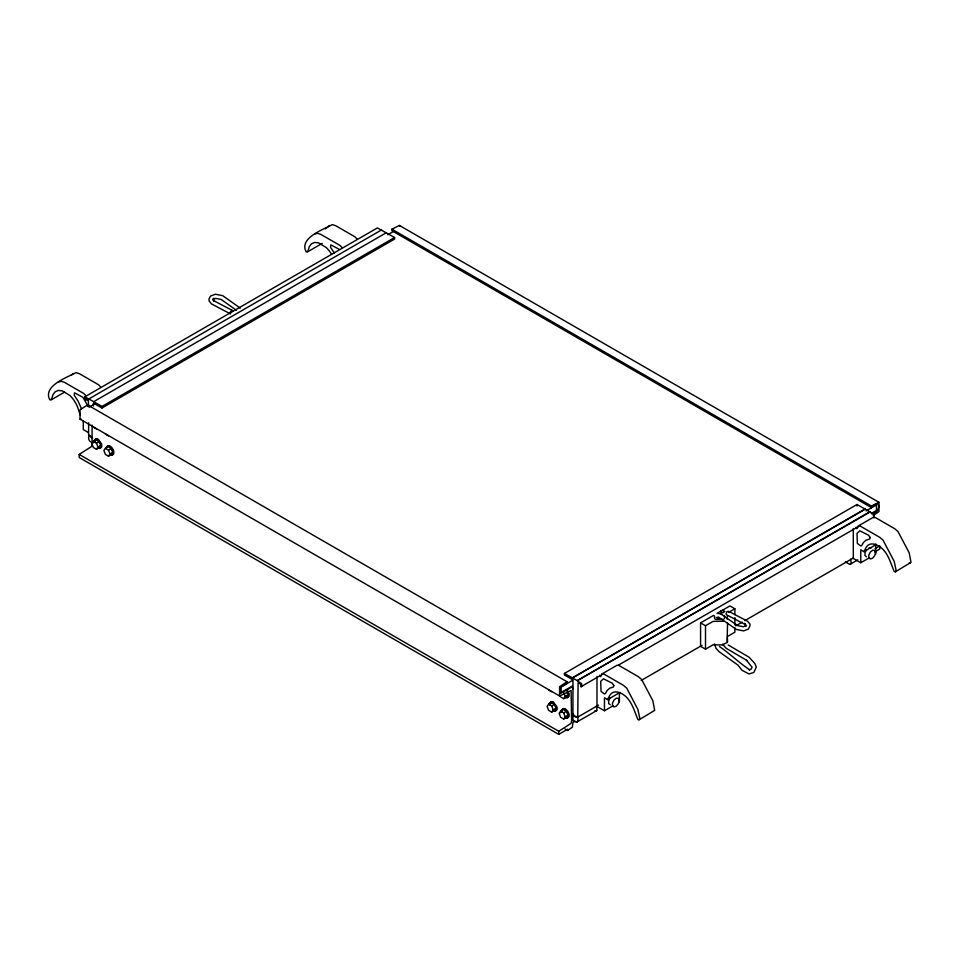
<?xml version="1.0" encoding="UTF-8"?>
<svg xmlns="http://www.w3.org/2000/svg" width="959" height="959" viewBox="0 0 959 959"><rect width="100%" height="100%" fill="white"/><g stroke="black" fill="none" stroke-linecap="round" stroke-linejoin="round"><path stroke-width="1.44" d="M93.419 406.017L93.419 403.068L101.966 408.007L394.593 239.055L394.593 237.508L377.414 227.906L84.788 396.846L84.979 400.275L87.892 398.968M718.279 618.627L718.615 617.248L716.421 617.596L719.286 617.56L736.416 629.488L743.609 630.89L748.26 629.152L749.83 626.203L750.034 624.165L747.588 621.216L728.612 611.351L727.066 611.566L725.987 613.796L726.874 614.971L745.455 624.633L744.388 623.362L745.838 625.124L745.095 626.515L746.462 625.568L743.309 626.754L737.663 625.64L720.341 613.592M88.012 399.519L87.784 400.371L87.149 400.011M85.303 400.466L85.878 398.5L88.264 399.879L88.612 406.412M610.2 697.804L608.665 700.777L608.665 703.522L610.2 704.745M866.516 549.819L864.994 552.804L864.994 555.537L866.516 556.759M596.977 676.491L596.977 706.435L604.458 710.751L604.458 697.804L607.586 699.614L609.66 695.623A19.276 11.124 60 0 1 617.944 692.146C630.614 695.731 633.599 709.468 637.939 719.598L639.078 719.789L654.685 710.367L652.851 700.753L641.619 679.428L638.226 676.61L619.011 665.51L617.033 665.258L602.072 673.889L600.574 676.706L599.723 675.22M853.294 528.505L853.294 558.45L860.774 562.765L860.774 549.819L863.903 551.629L865.977 547.637A19.276 11.124 60 0 1 874.272 544.161C886.931 547.745 889.916 561.483 894.256 571.612L895.394 571.804L911.002 562.382L909.168 552.78L897.936 531.442L894.555 528.625L875.327 517.524L873.349 517.273L858.401 525.904L856.89 528.721L856.039 527.234M91.872 443.585L93.395 441.404L96.176 439.797L99.221 441.56L100.755 445.491L99.221 447.661L96.451 449.28L93.395 447.517L91.872 443.585L93.718 442.507M94.653 441.967L96.176 439.797M96.451 449.28L97.974 447.11L100.755 445.491M105.418 448.344L103.884 450.514L105.418 454.446L108.463 456.208L111.244 454.602L112.766 452.432L111.244 448.488L108.187 446.726L105.418 448.344L108.463 450.107L109.997 454.039L108.463 456.208M548.632 704.242L547.109 706.411L548.632 710.343L551.689 712.105L554.458 710.487L555.992 708.317L554.458 704.385L551.413 702.623L548.632 704.242L551.689 706.004L553.211 709.936L551.689 712.105M549.891 704.793L551.413 702.623M560.655 696.929L563.7 698.691L565.223 696.522L568.004 694.903L566.985 692.29M568.004 694.903L566.481 697.073L563.7 698.691M560.655 711.17L559.121 713.34L560.655 717.284L563.7 719.046L566.481 717.428L568.004 715.258L566.481 711.326L563.424 709.564L560.655 711.17L563.7 712.933L565.223 716.864L563.7 719.046M727.114 619.094L727.461 615.798M727.557 622.87L727.114 642.53L722.307 644.939L713.04 644.832L705.512 649.171L700.573 646.318L700.573 622.882L713.496 615.426L714.575 616.05L714.527 618.327L715.522 619.454L723.805 619.346M639.078 719.789L639.785 718.315L637.891 709.396L626.671 688.059L623.278 685.241L604.062 674.141L602.072 673.889M895.394 571.804L896.102 570.329L894.22 561.411L882.987 540.073L879.595 537.256L860.379 526.155L858.401 525.904M100.599 386.837L98.621 384.799L79.405 373.698L76.013 372.619C67.382 377.355 42.496 385.866 49.796 399.771L51.618 399.22L52.973 394.628L55.19 391.775L58.367 390.433L62.275 390.864L69.779 395.396A19.276 11.124 60 0 1 78.075 408.438L80.136 414.827M356.928 238.851L354.938 236.813L335.722 225.713L332.329 224.634C323.71 229.369 298.824 237.88 306.113 251.785L307.935 251.234L309.289 246.643L311.507 243.79L314.684 242.447L318.592 242.879L326.096 247.41A19.276 11.124 60 0 1 331.586 254.339M233.013 311.088L231.934 310.237L230.388 311.999L230.508 313.929L211.567 303.955L209.17 301.066L208.966 299.052L210.584 296.031L215.367 294.233L222.692 295.66L240.277 308.127M84.788 396.846L93.742 401.665L386.369 232.713M93.742 401.665L101.966 406.46L394.593 237.508M381.562 229.932L88.935 398.884M94.186 440.421L95.516 439.066L97.686 439.51L101.186 444.473L101.186 447.098L99.856 448.452L97.686 448.021M94.713 440.121L96.056 438.766L98.226 439.198L101.726 444.161L101.726 446.786L100.383 448.141L98.226 447.709M106.197 447.362L107.54 446.007L109.698 446.438L113.21 451.413L113.21 454.039L111.867 455.393L109.698 454.95M106.737 447.05L108.067 445.695L110.237 446.139L112.407 448.201L113.737 451.102L113.737 453.727L112.407 455.081M549.423 703.259L550.754 701.904L552.923 702.336L556.424 707.298L556.424 709.924L555.093 711.278L552.923 710.847M549.951 702.947L551.293 701.592L553.463 702.024L556.963 706.987L556.963 709.624L555.621 710.979L553.463 710.535M567.644 697.565L568.975 696.21L568.975 693.585L567.644 690.684M561.435 710.187L562.777 708.833L564.935 709.276L568.447 714.239L568.447 716.864L567.105 718.219L564.935 717.788M561.974 709.876L563.305 708.521L565.474 708.965L567.644 711.027L568.975 713.928L568.975 716.553L567.644 717.907M71.122 375.173L73.268 373.459M325.293 228.901L329.584 225.485M874.021 517.932L873.745 514.096L857.034 504.494L564.407 673.446L564.407 674.992L572.955 679.919L572.955 720.617M93.395 441.404L96.451 443.166L99.221 441.56M108.463 450.107L111.244 448.488M109.997 454.039L112.766 452.432M551.689 706.004L554.458 704.385M553.211 709.936L555.992 708.317M560.044 712.813L561.902 711.734M563.7 712.933L566.481 711.326M565.223 716.864L568.004 715.258M50.947 399.999L64.649 392.087M307.264 252.013L322.212 243.382M572.955 688.862L572.439 687.279L571.348 687.327L560.571 693.345L560.571 687.267L567.081 683.311L567.081 681.777L87.545 404.914L80.041 409.841L80.041 419.143L559.577 695.994L571.108 690.516L571.612 721.372L570.941 723.458L558.737 731.273L79.213 454.422L79.213 457.515L558.737 734.366L567.608 729.248L567.608 730.482L565.019 728.984M871.815 513.856C880.158 514.204 881.86 496.378 871.455 507.587L391.919 230.723L391.919 229.189L399.423 225.437L878.959 502.3L878.959 511.603L873.193 515.522M89.007 407.239L95.48 403.499M387.784 234.739L394.257 230.999M79.213 454.422L91.405 446.594L92.088 444.52L92.088 425.089M564.407 673.446L572.499 677.869L865.138 508.917M572.499 677.869L865.258 509.193M567.081 681.777L559.577 686.692L559.577 695.994M391.919 229.189L871.455 506.04L878.959 502.3M572.511 680.411L560.871 687.124L560.871 692.674L572.511 685.961M866.109 510.895L876.454 504.925L876.454 510.476L871.287 513.461M572.631 678.145L577.306 680.638L869.945 511.698M577.306 680.638L870.065 511.962M571.948 719.729L575.616 721.851A3.021 1.738 60 0 0 577.762 720.617C578.756 719.166 577.006 714.946 575.208 716.984L572.955 713.916L573.746 715.905L577.75 717.092L578.097 682.688L580.495 684.067L581.07 686.692L600.49 675.472M618.615 665.007L858.161 526.707M700.573 622.882L705.512 625.736L713.04 621.396L723.374 621.252M728.612 612.405L734.882 608.785L734.882 614.635M607.586 699.614L620.053 692.422M863.903 551.629L876.37 544.436M577.75 717.092L598.476 705.129M641.199 680.458L702.06 645.323M735.721 625.891L742.194 622.151M744.783 620.653L853.558 557.862M575.088 721.24L572.955 722.463L572.439 727.114L567.608 730.482M875.016 548.68L879.787 545.923L879.787 549.016L874.716 551.94M576.683 722.139L596.69 710.583M850.094 564.288L857.79 559.852M727.366 636.56L734.882 632.209L734.882 627.821M604.458 710.751L613.173 705.716M860.774 562.765L869.501 557.73M314.636 234.116L317.381 233.265L320.774 234.356L339.989 245.444L341.967 247.482M58.307 382.102L61.064 381.25L64.445 382.329L83.673 393.43L85.651 395.468M80.041 419.143L81.143 419.095M722.043 613.988L717.02 613.388L729.943 605.932L734.882 608.785M868.854 547.997L870.904 548.176M909.204 562.981L910.343 563.173M564.935 697.433L567.105 697.876L568.447 696.522L568.447 693.884L567.105 690.983M92.316 438.107L88.779 435.182L88.612 438.215A3.021 1.738 60 0 0 90.745 441.919M92.615 438.119L88.612 434.691L88.612 422.787M231.934 310.237L213.294 300.431L214.612 301.402L213.162 299.652L213.905 298.249L212.79 299.496L215.727 298.393L221.145 299.448L236.573 310.38M339.282 249.352L330.807 244.845L330.567 247.386L334.331 252.972M845.347 561.878L849.027 564A3.021 1.738 60 0 0 851.16 562.765L850.633 559.133M577.438 680.914L581.586 683.671L581.801 686.572L581.07 686.692M93.395 427.163L96.451 428.925M105.418 434.103L108.463 435.865M548.632 689.989L551.689 691.751M88.252 432.461L83.277 429.584L83.277 420.953M728.217 644.975L749.063 657.215L754.925 663.64L756.303 667.008L753.966 672.343L749.123 673.961L742.11 670.365L737.939 665.102L718.89 651.569L716.025 648.332L714.467 643.873M747.085 660.559L726.119 648.236L722.499 644.136M746.222 659.912L752.06 667.212L751.197 669.094L749.111 669.802L749.806 669.909C739.569 663.137 728.888 652.923 719.43 646.498M596.45 705.884L596.977 709.516A3.021 1.738 60 0 1 594.844 710.751M399.423 225.437L399.939 226.408M563.7 692.59L565.223 696.522M96.451 443.166L97.974 447.11M81.515 408.858L78.015 400.958L74.251 395.372L74.49 392.83L82.965 397.338L87.017 404.446M727.413 637.891L727.557 641.907M875.723 544.065L875.723 554.134M871.455 506.04L871.455 507.587M857.034 504.494L857.034 506.04M734.882 617.572L734.882 624.896M724.536 615.426L724.536 618.327M705.512 625.736L705.512 649.171M619.406 693.489L619.406 702.12M558.737 731.273L558.737 734.366M101.966 406.46L101.966 408.007M87.545 404.914L87.545 406.46M613.808 685.457L613.472 686.956L609.708 688.202L607.071 690.552L605.369 693.561L604.362 693.956L601.029 691.355L600.718 681.298L603.535 678.828L612.262 683.204L613.808 685.457M870.125 537.472L869.801 538.97L866.037 540.217L863.388 542.566L861.685 545.575L860.679 545.971L857.346 543.381L857.034 533.312L859.851 530.842L868.578 535.218L870.125 537.472M619.25 700.49L618.435 703.534L616.373 706.088L614.036 706.963L612.513 705.74L612.513 703.007L614.036 700.022L616.373 698.2L618.435 698.38L619.25 700.49M875.567 552.504L874.752 555.549L872.702 558.102L870.364 558.977L868.83 557.754L868.83 555.021L870.364 552.036L872.702 550.214L874.752 550.394L875.567 552.504M724.644 611.446L723.314 612.657L720.904 612.298L720.76 610.859L723.074 610.344L724.644 611.446"/></g></svg>
